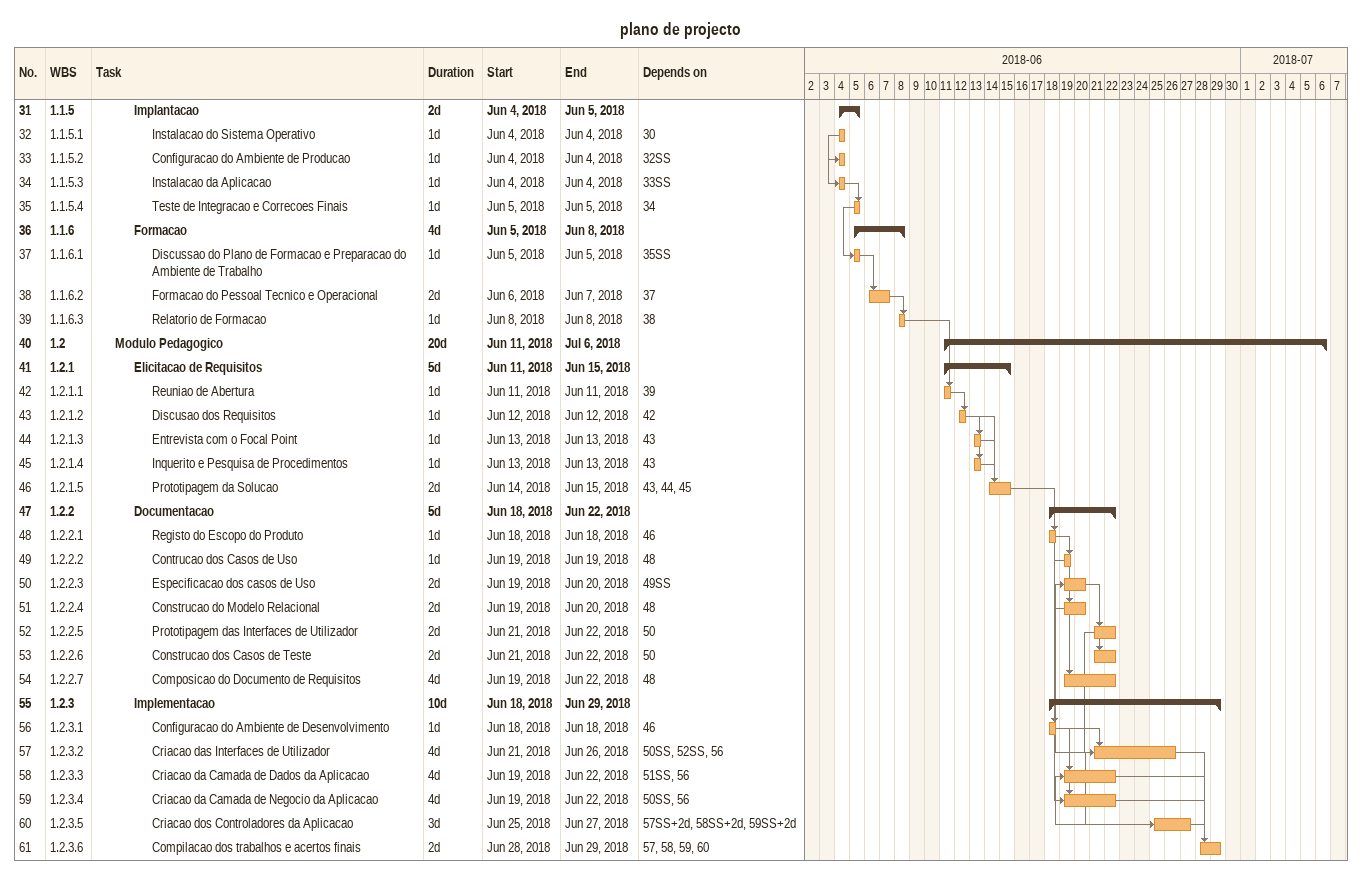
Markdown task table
plano de projecto

| ID | WBS | Task | Duration | Start | Finish | Predecessors |
|---|---|---|---|---|---|---|
| 31 | 1.1.5 | **Implantacao** | 2d | 2018-06-04 | 2018-06-05 |  |
| 32 | 1.1.5.1 | Instalacao do Sistema Operativo | 1d | 2018-06-04 | 2018-06-04 | 30 |
| 33 | 1.1.5.2 | Configuracao do Ambiente de Producao | 1d | 2018-06-04 | 2018-06-04 | 32SS |
| 34 | 1.1.5.3 | Instalacao da Aplicacao | 1d | 2018-06-04 | 2018-06-04 | 33SS |
| 35 | 1.1.5.4 | Teste de Integracao e Correcoes Finais | 1d | 2018-06-05 | 2018-06-05 | 34 |
| 36 | 1.1.6 | **Formacao** | 4d | 2018-06-05 | 2018-06-08 |  |
| 37 | 1.1.6.1 | Discussao do Plano de Formacao e Preparacao do Ambiente de Trabalho | 1d | 2018-06-05 | 2018-06-05 | 35SS |
| 38 | 1.1.6.2 | Formacao do Pessoal Tecnico e Operacional | 2d | 2018-06-06 | 2018-06-07 | 37 |
| 39 | 1.1.6.3 | Relatorio de Formacao | 1d | 2018-06-08 | 2018-06-08 | 38 |
| 40 | 1.2 | **Modulo Pedagogico** | 20d | 2018-06-11 | 2018-07-06 |  |
| 41 | 1.2.1 | **Elicitacao de Requisitos** | 5d | 2018-06-11 | 2018-06-15 |  |
| 42 | 1.2.1.1 | Reuniao de Abertura | 1d | 2018-06-11 | 2018-06-11 | 39 |
| 43 | 1.2.1.2 | Discusao dos Requisitos | 1d | 2018-06-12 | 2018-06-12 | 42 |
| 44 | 1.2.1.3 | Entrevista com o Focal Point | 1d | 2018-06-13 | 2018-06-13 | 43 |
| 45 | 1.2.1.4 | Inquerito e Pesquisa de Procedimentos | 1d | 2018-06-13 | 2018-06-13 | 43 |
| 46 | 1.2.1.5 | Prototipagem da Solucao | 2d | 2018-06-14 | 2018-06-15 | 43, 44, 45 |
| 47 | 1.2.2 | **Documentacao** | 5d | 2018-06-18 | 2018-06-22 |  |
| 48 | 1.2.2.1 | Registo do Escopo do Produto | 1d | 2018-06-18 | 2018-06-18 | 46 |
| 49 | 1.2.2.2 | Contrucao dos Casos de Uso | 1d | 2018-06-19 | 2018-06-19 | 48 |
| 50 | 1.2.2.3 | Especificacao dos casos de Uso | 2d | 2018-06-19 | 2018-06-20 | 49SS |
| 51 | 1.2.2.4 | Construcao do Modelo Relacional | 2d | 2018-06-19 | 2018-06-20 | 48 |
| 52 | 1.2.2.5 | Prototipagem das Interfaces de Utilizador | 2d | 2018-06-21 | 2018-06-22 | 50 |
| 53 | 1.2.2.6 | Construcao dos Casos de Teste | 2d | 2018-06-21 | 2018-06-22 | 50 |
| 54 | 1.2.2.7 | Composicao do Documento de Requisitos | 4d | 2018-06-19 | 2018-06-22 | 48 |
| 55 | 1.2.3 | **Implementacao** | 10d | 2018-06-18 | 2018-06-29 |  |
| 56 | 1.2.3.1 | Configuracao do Ambiente de Desenvolvimento | 1d | 2018-06-18 | 2018-06-18 | 46 |
| 57 | 1.2.3.2 | Criacao das Interfaces de Utilizador | 4d | 2018-06-21 | 2018-06-26 | 50SS, 52SS, 56 |
| 58 | 1.2.3.3 | Criacao da Camada de Dados da Aplicacao | 4d | 2018-06-19 | 2018-06-22 | 51SS, 56 |
| 59 | 1.2.3.4 | Criacao da Camada de Negocio da Aplicacao | 4d | 2018-06-19 | 2018-06-22 | 50SS, 56 |
| 60 | 1.2.3.5 | Criacao dos Controladores da Aplicacao | 3d | 2018-06-25 | 2018-06-27 | 57SS+2d, 58SS+2d, 59SS+2d |
| 61 | 1.2.3.6 | Compilacao dos trabalhos e acertos finais | 2d | 2018-06-28 | 2018-06-29 | 57, 58, 59, 60 |
